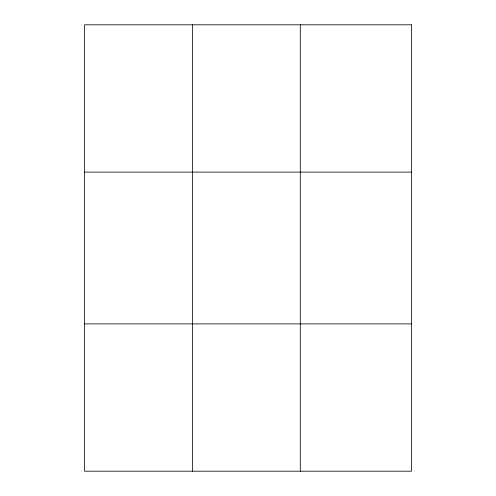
<?xml version="1.0" encoding="UTF-8"?>
<svg xmlns="http://www.w3.org/2000/svg" width="496" height="496" viewBox="0 0 496 496"><rect width="100%" height="100%" fill="white"/><g stroke="black" fill="none" stroke-linecap="round" stroke-linejoin="round"><path stroke-width="0.74" d="M192.436 24.8L192.436 471.2M300.297 24.8L300.297 471.2M84.58 172.112L411.42 172.112M84.58 323.888L411.42 323.888M411.42 24.8L411.42 471.2L84.58 471.2L84.58 24.8L411.42 24.8"/></g></svg>
